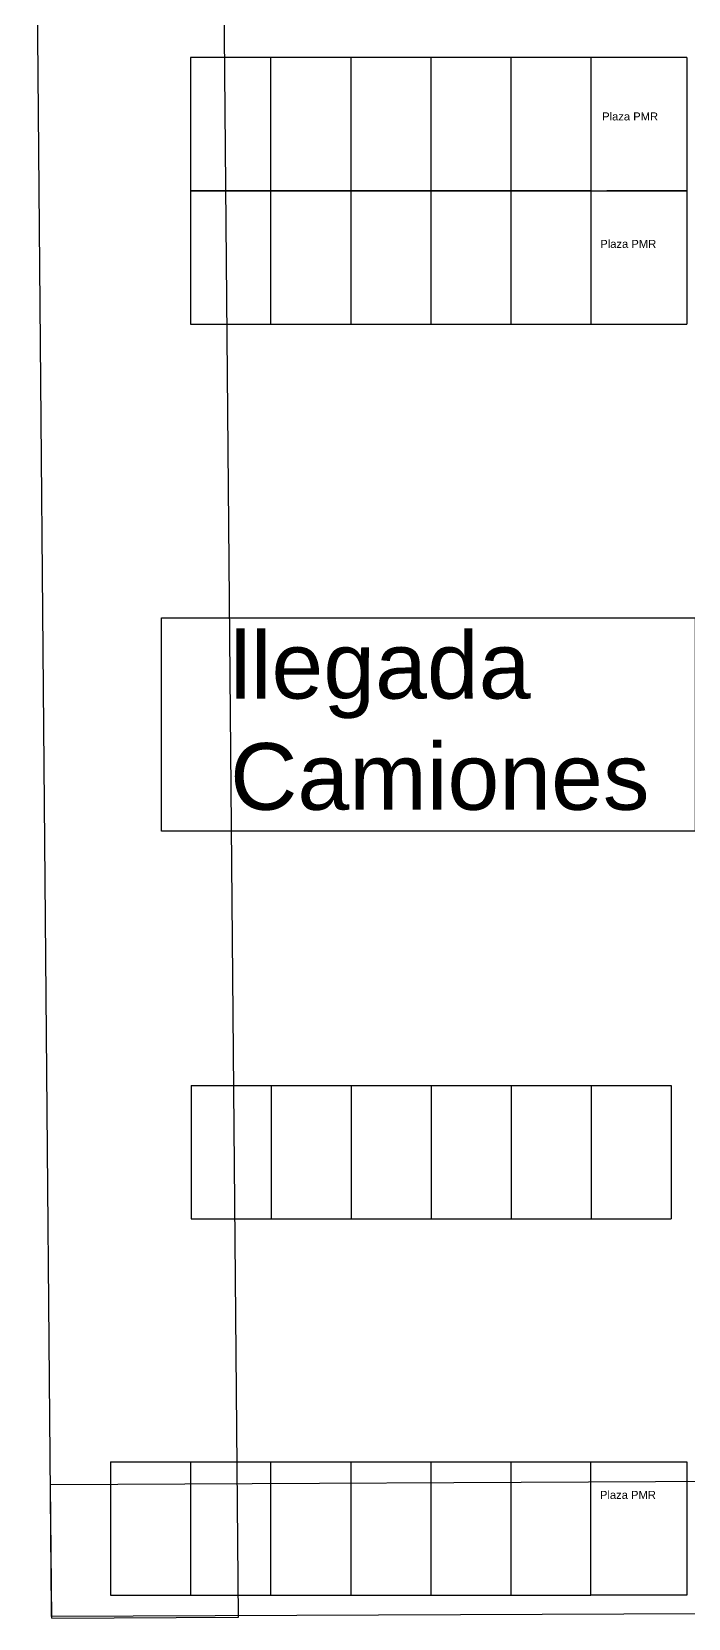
# Model space of a CAD drawing. Header units: millimetres. Extents: x 3051.7 to 3117.6, y 1576.4 to 1673.3.
# Drawn here: x 3051.7 to 3076.3, y 1576.4 to 1635.8 of the extents above; entities that cross this region are included whole.
import ezdxf

# ---------------------------------------------------------------- set-up
doc = ezdxf.new("R2010")
doc.units = ezdxf.units.MM
for name, color, linetype in [('aparcamiento', 7, 'Continuous'), ('CONSTRUCCION', 6, 'Continuous'), ('PARCELA', 7, 'Continuous'), ('Zonas_Fabrica', 10, 'Continuous')]:
    doc.layers.add(name, color=color, linetype=linetype)
doc.layers.add('limites', color=200, linetype='Continuous', lineweight=30)
doc.styles.get("Standard").update_dxf_attribs({"font": 'arial.ttf'})

msp = doc.modelspace()

# ---------------------------------------------------------------- linework, layer by layer
at = {"layer": 'aparcamiento'}
for p, q in [((3060.637, 1634.865), (3057.637, 1634.865)), ((3057.637, 1634.865), (3057.637, 1629.865)), ((3063.637, 1634.865), (3060.637, 1634.865)), ((3060.637, 1634.865), (3060.637, 1629.865)), ((3066.637, 1634.865), (3063.637, 1634.865)), ((3063.637, 1634.865), (3063.637, 1629.865)), ((3069.637, 1634.865), (3066.637, 1634.865)), ((3066.637, 1634.865), (3066.637, 1629.865)), ((3072.637, 1634.865), (3069.637, 1634.865)), ((3069.637, 1634.865), (3069.637, 1629.865)), ((3076.237, 1634.865), (3072.637, 1634.865)), ((3072.637, 1634.865), (3072.637, 1629.865)), ((3076.237, 1634.865), (3076.237, 1629.865)), ((3060.637, 1629.865), (3057.637, 1629.865)), ((3057.637, 1629.865), (3057.637, 1624.865)), ((3057.637, 1629.865), (3060.637, 1629.865)), ((3063.637, 1629.865), (3060.637, 1629.865)), ((3060.637, 1629.865), (3060.637, 1624.865)), ((3060.637, 1629.865), (3063.637, 1629.865)), ((3066.637, 1629.865), (3063.637, 1629.865)), ((3063.637, 1629.865), (3063.637, 1624.865)), ((3063.637, 1629.865), (3066.637, 1629.865)), ((3069.637, 1629.865), (3066.637, 1629.865)), ((3066.637, 1629.865), (3066.637, 1624.865)), ((3066.637, 1629.865), (3069.637, 1629.865)), ((3072.637, 1629.865), (3069.637, 1629.865)), ((3069.637, 1629.865), (3069.637, 1624.865)), ((3069.637, 1629.865), (3072.637, 1629.865)), ((3072.637, 1629.865), (3072.637, 1624.865)), ((3072.637, 1629.865), (3076.237, 1629.865)), ((3076.237, 1629.865), (3073.237, 1629.865)), ((3076.237, 1629.865), (3076.237, 1624.865)), ((3057.637, 1624.865), (3060.637, 1624.865)), ((3060.637, 1624.865), (3063.637, 1624.865)), ((3063.637, 1624.865), (3066.637, 1624.865)), ((3066.637, 1624.865), (3069.637, 1624.865)), ((3069.637, 1624.865), (3072.637, 1624.865)), ((3072.637, 1624.865), (3076.237, 1624.865)), ((3057.655, 1596.332), (3057.655, 1591.332)), ((3057.655, 1596.332), (3075.655, 1596.332)), ((3060.655, 1596.332), (3060.655, 1591.332)), ((3063.655, 1596.332), (3063.655, 1591.332)), ((3066.655, 1596.332), (3066.655, 1591.332)), ((3069.655, 1596.332), (3069.655, 1591.332)), ((3072.655, 1596.332), (3072.655, 1591.332)), ((3075.655, 1596.332), (3075.655, 1591.332)), ((3057.655, 1591.332), (3060.655, 1591.332)), ((3060.655, 1591.332), (3063.655, 1591.332)), ((3063.655, 1591.332), (3066.655, 1591.332)), ((3066.655, 1591.332), (3069.655, 1591.332)), ((3069.655, 1591.332), (3072.655, 1591.332)), ((3072.655, 1591.332), (3075.655, 1591.332)), ((3054.637, 1582.215), (3054.637, 1577.215)), ((3054.637, 1582.215), (3072.637, 1582.215)), ((3057.637, 1582.215), (3057.637, 1577.215)), ((3060.637, 1582.215), (3060.637, 1577.215)), ((3063.637, 1582.215), (3063.637, 1577.215)), ((3066.637, 1582.215), (3066.637, 1577.215)), ((3069.637, 1582.215), (3069.637, 1577.215)), ((3054.637, 1577.215), (3057.637, 1577.215)), ((3057.637, 1577.215), (3060.637, 1577.215)), ((3060.637, 1577.215), (3063.637, 1577.215)), ((3063.637, 1577.215), (3066.637, 1577.215)), ((3066.637, 1577.215), (3069.637, 1577.215)), ((3069.637, 1577.215), (3072.637, 1577.215))]:
    msp.add_line(p, q, dxfattribs=at)
msp.add_lwpolyline([(3072.637, 1582.215), (3076.237, 1582.215), (3076.237, 1577.215), (3072.637, 1577.215)], close=True, dxfattribs=at)
at = {"layer": 'CONSTRUCCION'}
msp.add_lwpolyline([(3116.797, 1576.676), (3052.429, 1576.412), (3052.428, 1576.514), (3052.428, 1576.555), (3052.427, 1576.667), (3051.705, 1658.709), (3051.697, 1659.643), (3051.694, 1660.041), (3051.682, 1661.337), (3117.592, 1659.887), (3116.784, 1576.929), (3116.796, 1576.778), (3116.797, 1576.676)], dxfattribs=at)
at = {"layer": 'limites'}
for p, q in [((3059.43, 1576.387), (3058.681, 1661.183)), ((3116.845, 1581.676), (3052.386, 1581.352)), ((3052.43, 1576.352), (3052.386, 1581.352)), ((3052.43, 1576.352), (3059.43, 1576.387))]:
    msp.add_line(p, q, dxfattribs=at)
at = {"layer": 'PARCELA'}
msp.add_lwpolyline([(3116.797, 1576.676), (3052.429, 1576.412), (3052.428, 1576.514), (3052.428, 1576.555), (3052.427, 1576.667), (3051.705, 1658.709), (3051.697, 1659.643), (3051.694, 1660.041), (3051.682, 1661.337), (3117.592, 1659.887), (3116.784, 1576.929), (3116.796, 1576.778), (3116.797, 1576.676)], dxfattribs=at)
at = {"layer": 'Zonas_Fabrica'}
msp.add_lwpolyline([(3056.545, 1613.861), (3076.545, 1613.861), (3076.545, 1605.861), (3056.545, 1605.861)], close=True, dxfattribs=at)

# ---------------------------------------------------------------- texts
at = {"layer": 'aparcamiento', "char_height": 0.3, "attachment_point": 1}
for insert in [(3073.063, 1632.809), (3072.994, 1628.031), (3072.981, 1581.128)]:
    msp.add_mtext_dynamic_manual_height_columns('Plaza PMR', width=2.92554, gutter_width=12.5, heights=[0], dxfattribs=dict(at, insert=insert))
at = {"layer": 'Zonas_Fabrica', "insert": (3059.117, 1613.331), "char_height": 2.5, "attachment_point": 1}
msp.add_mtext_dynamic_manual_height_columns('llegada Camiones', width=20, gutter_width=12.5, heights=[0], dxfattribs=at)

doc.saveas('drawing.dxf')
